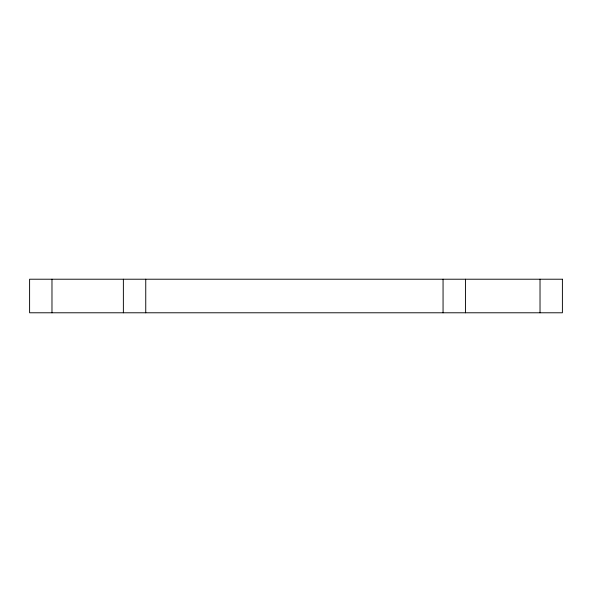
<?xml version="1.0" encoding="UTF-8"?>
<svg xmlns="http://www.w3.org/2000/svg" width="592" height="592" viewBox="0 0 592 592"><rect width="100%" height="100%" fill="white"/><g stroke="black" fill="none" stroke-linecap="round" stroke-linejoin="round"><path stroke-width="0.89" d="M540.022 279.217L540.022 312.783M465.438 279.217L465.438 312.783M443.06 279.217L443.06 312.783M145.75 279.217L145.75 312.783M123.373 279.217L123.373 312.783M51.978 279.217L51.978 312.783M562.4 279.217L29.6 279.217L29.6 312.783L562.4 312.783L562.4 279.217"/></g></svg>
